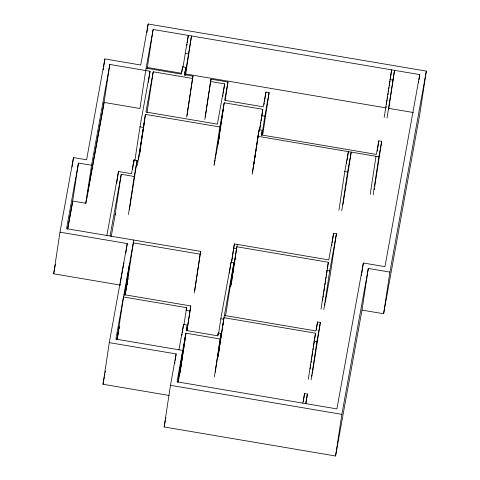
<?xml version="1.0" encoding="UTF-8"?>
<svg xmlns="http://www.w3.org/2000/svg" width="480" height="480" viewBox="0 0 480 480"><rect width="100%" height="100%" fill="white"/><g stroke="black" fill="none" stroke-linecap="round" stroke-linejoin="round"><path stroke-width="0.72" d="M120.21 285.078L53.682 273.81L59.982 232.17L73.494 157.578L86.598 159.798L104.868 58.938L140.736 65.016L148.17 24L426.318 71.112L420.018 112.752L383.61 313.752L362.004 310.092L368.298 268.452L389.904 272.112L383.61 313.752M72.054 167.076L73.494 157.578M67.614 229.074L72.69 201.06L85.8 203.28L91.548 165.258L78.444 163.038L72.144 204.678L67.734 229.014M103.212 69.9L103.434 68.436M103.656 66.978L104.868 58.938M103.512 106.092L109.812 64.446L150.048 71.262L148.392 82.224M116.712 183.192L118.476 171.504L131.49 173.706L133.986 159.924L137.106 160.452L129.498 209.346M115.056 215.196L121.242 174.282L134.202 176.478L128.46 214.464M146.844 32.766L148.17 24M147.264 68.178L153.12 29.46L419.742 74.616L418.968 79.734M132.552 169.422L133.986 159.924M133.896 162.156L134.118 160.698M134.898 160.452L139.98 126.846L150.048 71.262M169.11 395.466L103.008 384.27L109.302 342.63L127.248 243.564L59.982 232.17M137.352 165.366L145.452 114.378L219.828 126.972L213.972 165.69M145.452 114.378L138.504 159.63M144.606 120.798L139.632 153.672L140.43 149.286M120.042 285.258L120.264 283.8M120.486 282.336L121.152 277.95M123.306 266.526L123.858 262.872L121.26 277.218M125.814 253.062L127.248 243.564M147.03 112.71L153.216 71.802L192.54 78.462L186.684 117.18M117.21 338.628L123.51 296.982L186.6 307.668L183.906 324.972M124.482 295.008L129.618 263.85L124.866 295.29M127.02 284.496L133.314 242.856L200.154 254.178L194.298 292.896M181.854 71.91L182.628 66.798L185.796 67.332L184.584 75.372M182.964 67.23L188.316 35.418L187.206 42.726M186.768 45.648L186.99 44.184M185.028 75.072L191.484 35.958L185.514 75.408M187.002 115.554L192.966 76.11L184.47 74.67L185.796 67.332M204.804 119.496L210.972 79.158L227.97 82.038L225.21 100.302M205.23 117.144L210.972 79.158M362.004 310.092L335.568 456L164.16 426.966L170.454 385.326L176.142 353.946L109.302 342.63M174.702 363.444L174.924 361.986M175.146 360.522L176.142 353.946M181.896 335.436L182.118 333.978M182.34 332.514L183.558 324.48L187.302 325.116L186.42 330.96M177.852 382.584L182.712 350.442L115.878 339.12L133.824 240.054M179.544 374.826L185.838 333.186L220.122 338.988L214.374 376.98M180.03 372.132L184.89 339.99M185.112 338.532L185.334 337.068M181.224 365.292L178.368 381.294M181.446 363.834L181.668 362.37M181.89 360.912L182.106 359.448M182.328 357.99L182.658 355.8M182.88 354.336L183.102 352.878M183.324 351.414L184.098 346.302M184.32 344.838L184.542 343.38M184.758 341.916L185.424 337.536M185.646 336.072L185.862 334.614M186.876 330.72L190.77 305.952L123.936 294.63M187.014 330.792L190.77 305.952M222.786 96.318L223.008 94.86M223.23 93.396L224.664 83.904L210.546 81.51M194.694 290.826L200.658 251.376L66.552 228.66L78.444 163.038M217.92 144.408L224.214 102.768L262.818 109.308L261.054 120.996M218.364 141.942L223.224 109.8M223.446 108.336L223.668 106.878M217.794 335.934L218.238 333.012L221.118 333.498L215.262 372.216M218.496 334.122L220.812 318.78L231.066 262.188L233.946 262.674L225.522 316.044M229.41 273.144L229.632 271.686M229.848 270.222L231.066 262.188M231.486 262.17L234.378 243.912L328.776 259.902L333.606 233.22L336.438 233.7L330.144 275.34L325.254 302.334M231.612 262.176L234.378 243.912M217.95 357.252L223.698 319.266L233.946 262.674M218.124 356.418L223.98 317.7L315.498 333.198L313.398 347.076M219.084 350.52L219.3 349.062M222.948 324.954L223.17 323.49M230.718 286.764L237.258 244.398M231.084 284.748L236.832 246.762L328.344 262.26L327.354 268.836M231.624 281.658L231.846 280.194M233.058 272.16L233.28 270.696M233.502 269.238L233.724 267.774M234.936 259.74L235.158 258.276M252.18 174.3L259.122 129.702L262.296 130.242L261.522 135.354M252.528 172.398L258.27 134.412M253.38 167.688L253.71 165.498M253.932 164.04L254.592 159.654M254.814 158.196L255.588 153.078M255.81 151.62L256.032 150.156M256.254 148.698L257.028 143.58M257.244 142.122L257.466 140.658M257.688 139.2L259.122 129.702M259.344 131.034L262.818 109.308M259.728 129.762L260.388 125.376M260.61 123.918L260.832 122.454M264.066 104.466L264.288 103.008M264.51 101.544L265.944 92.046L269.112 92.586L262.818 134.226M261.96 135.228L264.834 116.232L269.112 92.586M303.342 401.622L304.56 393.582L307.392 394.062L305.952 403.56M308.274 379.35L315.498 333.198M310.08 368.994L310.302 367.536M310.524 366.072L310.746 364.614M311.076 362.418L311.298 360.96M311.52 359.496L311.742 358.038M311.958 356.574L312.732 351.462M312.954 349.998L313.176 348.54M316.314 330.012L317.532 321.972L320.364 322.452L312.372 373.428M321.012 309.144L328.344 262.26M322.602 300.252L322.824 298.788M323.046 297.33L323.262 295.866M323.484 294.408L323.706 292.944M323.928 291.486L324.702 286.368M324.924 284.91L325.254 282.714M325.476 281.256L325.698 279.792M325.914 278.334L326.136 276.87M326.358 275.412L327.132 270.3M311.106 379.83L316.848 341.838L320.364 322.452M331.728 245.64L331.95 244.176M332.172 242.718L333.606 233.22M323.844 309.624L329.7 270.906L336.438 233.7M338.916 210.3L344.772 171.582L348.384 151.638L347.058 160.404M346.62 163.326L346.842 161.862M341.748 210.78L347.604 172.062L351.216 152.118L342.984 204.444M370.248 194.298L375.996 156.312M377.25 151.074L377.472 149.616M377.688 148.152L378.798 140.844L381.678 141.336L374.712 186.66M384.156 117.534L391.656 69.858L390.66 76.434M385.908 107.85L386.13 106.386M386.46 104.196L386.682 102.738M386.904 101.274L387.126 99.81M387.348 98.352L387.57 96.888M387.9 94.698L388.122 93.24M388.338 91.776L388.56 90.318M388.782 88.854L389.004 87.396M389.226 85.932L389.556 83.742M389.778 82.278L390 80.82M390.216 79.356L390.438 77.898M373.128 194.79L378.876 156.798L381.678 141.336M361.47 275.424L361.692 273.96M361.914 272.496L363.348 262.992L384.954 266.652L419.742 74.616M335.568 456L341.868 414.36L368.298 268.452M387.036 118.026L394.536 70.35L388.572 109.8M418.53 82.656L418.752 81.192M53.682 273.81L55.404 264.306M91.548 165.258L109.812 64.446M85.8 203.28L104.07 102.42L139.938 108.492L145.68 70.524L153.12 29.46M86.718 198.804L86.988 197.334M87.252 195.858L103.38 106.824M106.884 235.494L118.476 171.504M110.058 236.028L121.242 174.282M111.216 236.508L114.942 215.922M115.044 215.364L115.35 213.684M147.102 68.946L147.366 67.476L181.344 73.236M134.202 176.478L137.106 160.452M153.216 71.802L145.932 112.032L217.374 124.134L224.664 83.904M103.008 384.27L104.334 376.926M104.604 375.456L104.868 373.986M105.132 372.516L105.402 371.052M116.904 339.714L119.298 326.508M125.016 294.954L128.07 278.076M117.018 339.684L118.746 330.15M119.016 328.68L119.28 327.216M125.568 292.506L127.398 282.396M182.628 66.798L181.302 74.13L146.106 68.172M192.54 78.462L192.966 76.11M164.16 426.966L165.348 420.402M165.612 418.938L165.876 417.48M178.968 349.806L183.558 324.48M186.6 307.668L186.114 310.362L189.858 310.992M219.828 126.972L224.214 102.768M227.97 82.038L224.664 100.302L263.268 106.842L265.944 92.046M214.332 164.214L214.596 162.744M214.86 161.28L215.13 159.81M215.394 158.346L215.658 156.876M215.922 155.412L219.156 137.562M185.838 333.186L177.03 381.822L336.918 408.9L363.348 262.992M187.302 325.116L186.324 330.492L217.728 335.814L218.238 333.012M200.154 254.178L200.658 251.376M220.122 338.988L221.118 333.498M262.296 130.242L261.444 134.946L376.338 154.404L378.798 140.844M302.826 403.128L304.56 393.582M317.532 321.972L315.9 330.954L224.388 315.456M305.658 403.608L307.392 394.062M311.85 376.302L312.114 374.868M324.726 305.25L324.99 303.792M374.178 189.606L374.448 188.13M389.904 272.112L426.318 71.112M389.898 79.548L392.784 80.034M185.064 53.352L188.232 53.886M185.772 73.986L385.926 107.886M388.884 108.384L413.256 112.512M261.66 115.692L264.834 116.232M257.928 136.314L378.876 156.798M139.98 126.846L143.1 127.374M344.772 171.582L347.604 172.062M233.586 248.292L236.466 248.778M326.868 270.426L329.7 270.906M220.812 318.78L223.698 319.266M314.016 341.364L316.848 341.838M170.454 385.326L341.868 414.36"/></g></svg>
